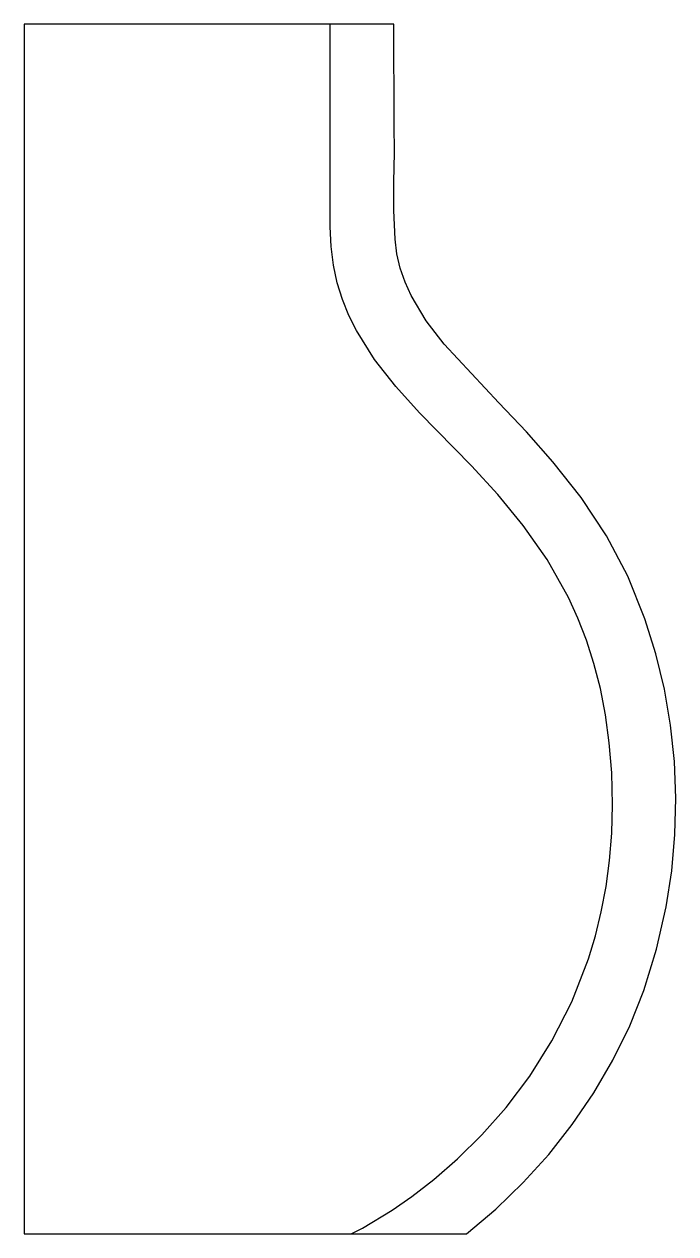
# Model space of a CAD drawing. Extents: x 0 to 76, y 0 to 141.
import ezdxf

# ---------------------------------------------------------------- set-up
doc = ezdxf.new("R2010")
doc.units = 0

msp = doc.modelspace()

# ---------------------------------------------------------------- linework, layer by layer
at = {"layer": 'Camada 2'}
for p, q in [((0, 141.075), (0, 0.00004)), ((43.1364, 141.075), (0, 141.075)), ((0, 141.075), (0, 141.075)), ((43.1478, 129.426), (43.1364, 141.075)), ((43.194998, 126.066328), (43.1478, 129.426)), ((43.135762, 122.704875), (43.194998, 126.066328)), ((43.11547, 119.344734), (43.135762, 122.704875)), ((43.2795, 115.989), (43.11547, 119.344734)), ((43.487634, 114.275799), (43.2795, 115.989)), ((43.880188, 112.610328), (43.487634, 114.275799)), ((44.437104, 110.995037), (43.880188, 112.610328)), ((45.138325, 109.432375), (44.437104, 110.995037)), ((46.89345, 106.474734), (45.138325, 109.432375)), ((48.9851, 103.757), (46.89345, 106.474734)), ((55.3761, 96.922337), (48.9851, 103.757)), ((58.587116, 93.533773), (55.3761, 96.922337)), ((61.6882, 90.0426), (58.587116, 93.533773)), ((65.002094, 85.859542), (61.6882, 90.0426)), ((67.929625, 81.397738), (65.002094, 85.859542)), ((70.419494, 76.680989), (67.929625, 81.397738)), ((72.4204, 71.7331), (70.419494, 76.680989)), ((73.694799, 67.656456), (72.4204, 71.7331)), ((74.691355, 63.509502), (73.694799, 67.656456)), ((75.411355, 59.309899), (74.691355, 63.509502)), ((75.856088, 55.075312), (75.411355, 59.309899)), ((76.02684, 50.823406), (75.856088, 55.075312)), ((75.924902, 46.571842), (76.02684, 50.823406)), ((75.551559, 42.338286), (75.924902, 46.571842)), ((74.9081, 38.1404), (75.551559, 42.338286)), ((73.792175, 33.203775), (74.9081, 38.1404)), ((72.3026, 28.3807), (73.792175, 33.203775)), ((70.642798, 24.250466), (72.3026, 28.3807)), ((68.685833, 20.260874), (70.642798, 24.250466)), ((66.448154, 16.424838), (68.685833, 20.260874)), ((63.946213, 12.755275), (66.448154, 16.424838)), ((61.196456, 9.265098), (63.946213, 12.755275)), ((58.215336, 5.967224), (61.196456, 9.265098)), ((55.019301, 2.874566), (58.215336, 5.967224)), ((51.6248, 0.00004), (55.019301, 2.874566)), ((0, 0.00004), (51.6248, 0.00004))]:
    msp.add_line(p, q, dxfattribs=at)
at = {"layer": 'Camada 3'}
for p, q in [((35.718, 141.075), (0, 141.075)), ((0, 141.075), (0, 0)), ((35.718, 117.4354), (35.718, 141.075)), ((35.812435, 115.136579), (35.718, 117.4354)), ((36.087705, 112.965984), (35.812435, 115.136579)), ((36.531752, 110.912038), (36.087705, 112.965984)), ((37.132523, 108.963163), (36.531752, 110.912038)), ((37.87796, 107.107781), (37.132523, 108.963163)), ((38.756009, 105.334315), (37.87796, 107.107781)), ((40.861719, 101.98682), (38.756009, 105.334315)), ((43.353208, 98.828056), (40.861719, 101.98682)), ((46.13403, 95.765402), (43.353208, 98.828056)), ((52.1779, 89.557937), (46.13403, 95.765402)), ((55.248057, 86.227884), (52.1779, 89.557937)), ((58.22177, 82.623456), (55.248057, 86.227884)), ((61.002592, 78.65203), (58.22177, 82.623456)), ((63.494081, 74.220986), (61.002592, 78.65203)), ((64.601186, 71.804163), (63.494081, 74.220986)), ((65.599791, 69.237702), (64.601186, 71.804163)), ((66.47784, 66.510026), (65.599791, 69.237702)), ((67.223277, 63.609558), (66.47784, 66.510026)), ((67.824048, 60.524718), (67.223277, 63.609558)), ((68.268095, 57.243931), (67.824048, 60.524718)), ((68.543365, 53.755617), (68.268095, 57.243931)), ((68.6378, 50.0482), (68.543365, 53.755617)), ((68.550378, 46.738837), (68.6378, 50.0482)), ((68.295551, 43.556451), (68.550378, 46.738837)), ((67.884481, 40.499606), (68.295551, 43.556451)), ((67.328327, 37.566864), (67.884481, 40.499606)), ((66.63825, 34.756788), (67.328327, 37.566864)), ((65.82541, 32.06794), (66.63825, 34.756788)), ((63.876081, 27.048178), (65.82541, 32.06794)), ((61.569624, 22.49608), (63.876081, 27.048178)), ((58.99532, 18.400146), (61.569624, 22.49608)), ((56.242451, 14.748878), (58.99532, 18.400146)), ((53.4003, 11.530775), (56.242451, 14.748878)), ((50.558149, 8.734339), (53.4003, 11.530775)), ((47.80528, 6.348069), (50.558149, 8.734339)), ((45.230976, 4.360468), (47.80528, 6.348069)), ((42.924519, 2.760034), (45.230976, 4.360468)), ((39.472273, 0.674676), (42.924519, 2.760034)), ((0, 0), (38.1628, 0)), ((38.1628, 0), (39.472273, 0.674676))]:
    msp.add_line(p, q, dxfattribs=at)

doc.saveas('drawing.dxf')
